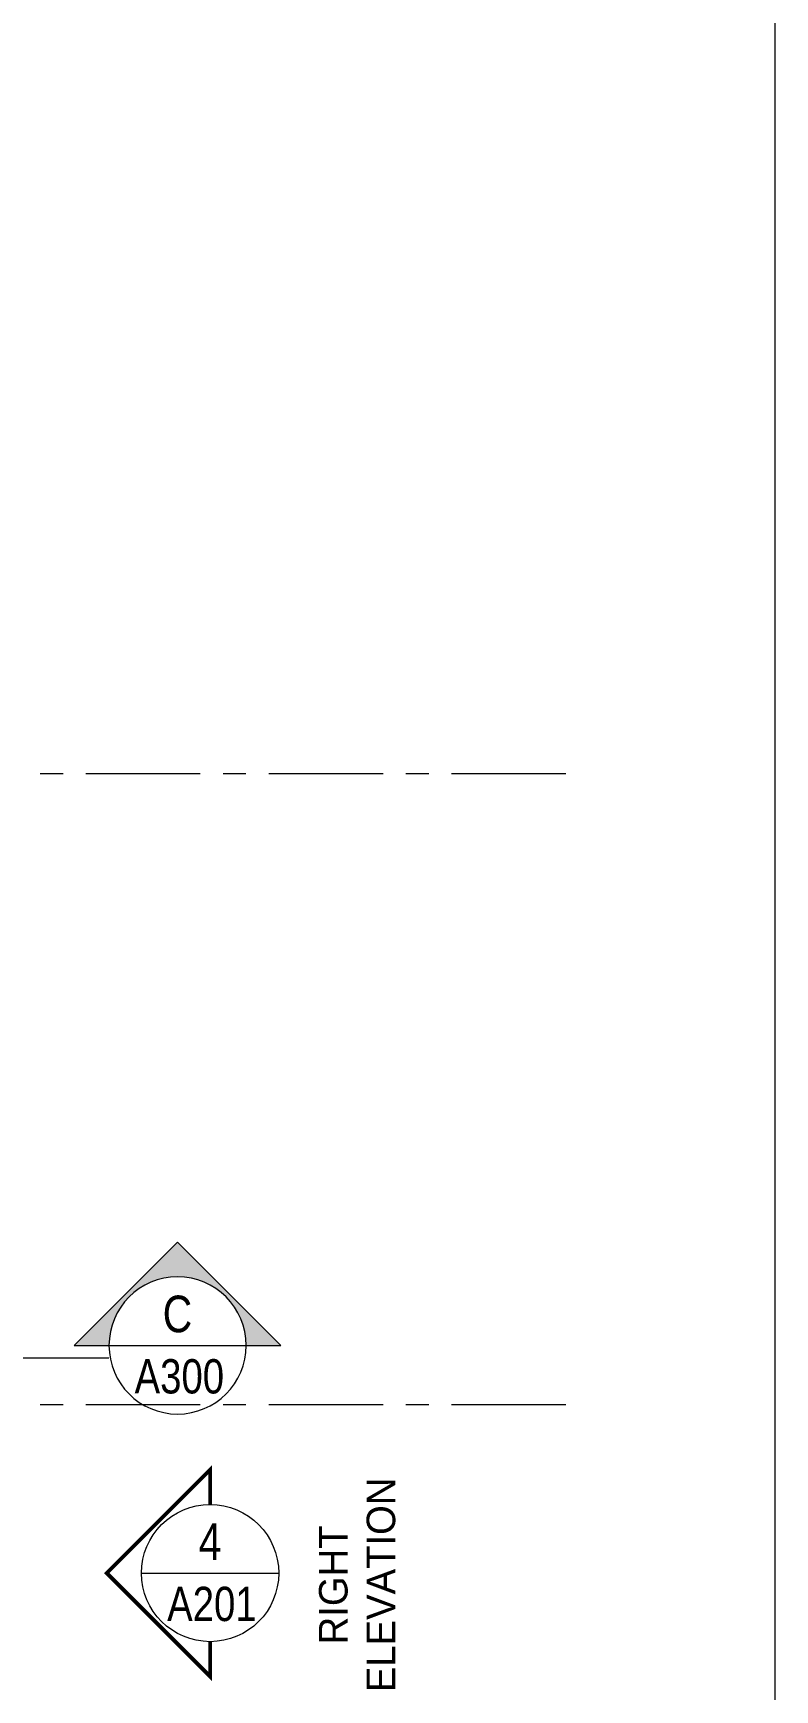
# Model space of a CAD drawing. Header units: millimetres. Extents: x -9083 to 924194, y -232449 to 321637.
# Drawn here: x 117728 to 124218, y 165816 to 180303 of the extents above; entities that cross this region are included whole.
import ezdxf
from ezdxf.enums import TextEntityAlignment as Align

# ---------------------------------------------------------------- set-up
doc = ezdxf.new("R2010")
doc.units = ezdxf.units.MM
doc.header["$LTSCALE"] = 400
doc.header["$MEASUREMENT"] = 0
doc.linetypes.add('CENTER', pattern=[2, 1.25, -0.25, 0.25, -0.25])
doc.linetypes.add('CENTERX2', pattern=[4, 2.5, -0.5, 0.5, -0.5])
doc.layers.get('Defpoints').update_dxf_attribs({"color": 8, "lineweight": 5})
doc.layers.add('AXIES', color=7, linetype='CENTER', lineweight=0, true_color=0x949596)
for name, color, linetype, lineweight in [('GENERAL TEXT', 4, 'Continuous', 5), ('REFER SECTIONS', 8, 'Continuous', 5), ('TAG ELEVATIONS DETAIL', 8, 'Continuous', 9), ('WALL PROPOSED', 255, 'Continuous', 30)]:
    doc.layers.add(name, color=color, linetype=linetype, lineweight=lineweight)
doc.styles.add('arial', font='arial.ttf', dxfattribs={"width": 0.8, "height": 2.2})
doc.styles.get("Standard").update_dxf_attribs({"font": 'GOTHIC.TTF', "height": 220})

# ---------------------------------------------------------------- blocks, each defined once
blk = doc.blocks.new('A-ELEV-REF-ARROW-1')
at = {"layer": 'TAG ELEVATIONS DETAIL', "const_width": 34.3}
blk.add_lwpolyline([(600, 0), (904, 0), (0, -904), (-904, 0), (-600, 0)], dxfattribs=at)
at = {"layer": 'TAG ELEVATIONS DETAIL'}
blk.add_circle((0, 0), 600, dxfattribs=at)
blk = doc.blocks.new('A-ELEV-REF-1')
at = {"layer": 'TAG ELEVATIONS DETAIL', "linetype": 'Continuous'}
blk.add_line((-600, 0), (600, 0), dxfattribs=at)
at = {"layer": 'TAG ELEVATIONS DETAIL', "linetype": 'Continuous', "style": 'arial', "width": 0.8}
for tag, p in [('ELEV-NO', (-1, 276)), ('DRAWING-REF', (15, -270))]:
    blk.add_attdef(tag, text='', height=320, dxfattribs=at).set_placement(p, align=Align.MIDDLE)
blk = doc.blocks.new('hjhg')
at = {"layer": 'AXIES', "linetype": 'CENTERX2'}
for p, q in [((6131186.9, 810948.9), (6071269.8, 810948.9)), ((6131186.9, 805430.8), (6071269.8, 805430.8))]:
    blk.add_line(p, q, dxfattribs=at)
blk = doc.blocks.new('A-SEC-REF-ARROW-1')
at = {"layer": 'TAG ELEVATIONS DETAIL'}
h = blk.add_hatch(color=8, dxfattribs=at)
edge = h.paths.add_edge_path()
edge.add_line((0, 904), (0, 600))
edge.add_ellipse((0, 0), major_axis=(424, 424), ratio=1, start_angle=45, end_angle=135)
edge.add_ellipse((0, 0), major_axis=(424, 424), ratio=1, start_angle=135, end_angle=225)
edge.add_line((0, -600), (0, -904))
edge.add_line((0, -904), (-904, 0))
edge.add_line((-904, 0), (0, 904))
at = {"layer": 'TAG ELEVATIONS DETAIL', "color": 8, "linetype": 'Continuous', "ltscale": 100}
for p, q in [((-904, 0), (0, 904)), ((0, 904), (0, 600)), ((0, -904), (-904, 0)), ((0, -600), (0, -904))]:
    blk.add_line(p, q, dxfattribs=at)
at = {"layer": 'TAG ELEVATIONS DETAIL', "color": 8, "linetype": 'Continuous'}
blk.add_circle((0, 0), 600, dxfattribs=at)
blk = doc.blocks.new('A-SEC-REF-1')
at = {"layer": 'TAG ELEVATIONS DETAIL', "ltscale": 800}
blk.add_line((-600, 0), (600, 0), dxfattribs=at)
at = {"layer": 'TAG ELEVATIONS DETAIL', "linetype": 'Continuous', "style": 'arial', "width": 0.8}
for tag, height, p in [('SECTION-LETTER', 320, (-1, 276)), ('DRAWING-REF', 300, (15, -270))]:
    blk.add_attdef(tag, text='', height=height, dxfattribs=at).set_placement(p, align=Align.MIDDLE)

msp = doc.modelspace()

# ---------------------------------------------------------------- linework, layer by layer
at = {"layer": 'Defpoints'}
msp.add_lwpolyline([(60521.11388, 195373.23511), (124217.92167, 195373.23511), (124217.92167, 137087.88911), (60521.11388, 137087.88911)], close=True, dxfattribs=at)
at = {"layer": 'TAG ELEVATIONS DETAIL'}
msp.add_line((115891.96001, 168719.65623), (118391.96001, 168719.65623), dxfattribs=at)

# ---------------------------------------------------------------- block references
at = {"layer": 'TAG ELEVATIONS DETAIL', "xscale": -1, "rotation": 90}
msp.add_blockref('A-SEC-REF-ARROW-1', (118991.96001, 168827.90476), dxfattribs=at)
at = {"layer": 'TAG ELEVATIONS DETAIL', "ltscale": 800}
ref = msp.add_blockref('A-SEC-REF-1', (118991.96001, 168827.90476), dxfattribs=at)
ref.add_attrib('SECTION-LETTER', 'C', dxfattribs={"layer": 'REFER SECTIONS', "linetype": 'Continuous', "height": 320, "style": 'arial', "width": 0.8}).set_placement((118990.85876, 169103.41317), align=Align.MIDDLE)
ref.add_attrib('DRAWING-REF', 'A300', dxfattribs={"layer": 'REFER SECTIONS', "linetype": 'Continuous', "height": 300, "style": 'arial', "width": 0.8}).set_placement((119007.36131, 168558.03982), align=Align.MIDDLE)
at = {"layer": 'TAG ELEVATIONS DETAIL', "rotation": 269.9999999999999}
msp.add_blockref('A-ELEV-REF-ARROW-1', (119276.88836, 166837.62358), dxfattribs=at)
at = {"layer": 'TAG ELEVATIONS DETAIL', "ltscale": 800}
ref = msp.add_blockref('A-ELEV-REF-1', (119276.88836, 166837.62358), dxfattribs=at)
ref.add_attrib('ELEV-NO', '4', dxfattribs={"linetype": 'Continuous', "height": 320, "style": 'arial', "width": 0.8}).set_placement((119275.78711, 167113.13199), align=Align.MIDDLE)
ref.add_attrib('DRAWING-REF', 'A201', dxfattribs={"layer": 'REFER SECTIONS', "linetype": 'Continuous', "height": 300, "style": 'arial', "width": 0.8}).set_placement((119292.28966, 166567.75863), align=Align.MIDDLE)
at = {"layer": 'WALL PROPOSED'}
msp.add_blockref('hjhg', (-6008797.0977, -637121.91356), dxfattribs=at)

# ---------------------------------------------------------------- texts
at = {"layer": 'GENERAL TEXT', "insert": (120229.29442, 166734.26437), "char_height": 250, "width": 2774.0642767, "attachment_point": 2, "rotation": 90}
msp.add_mtext('RIGHT ELEVATION', dxfattribs=at)

doc.saveas('drawing.dxf')
